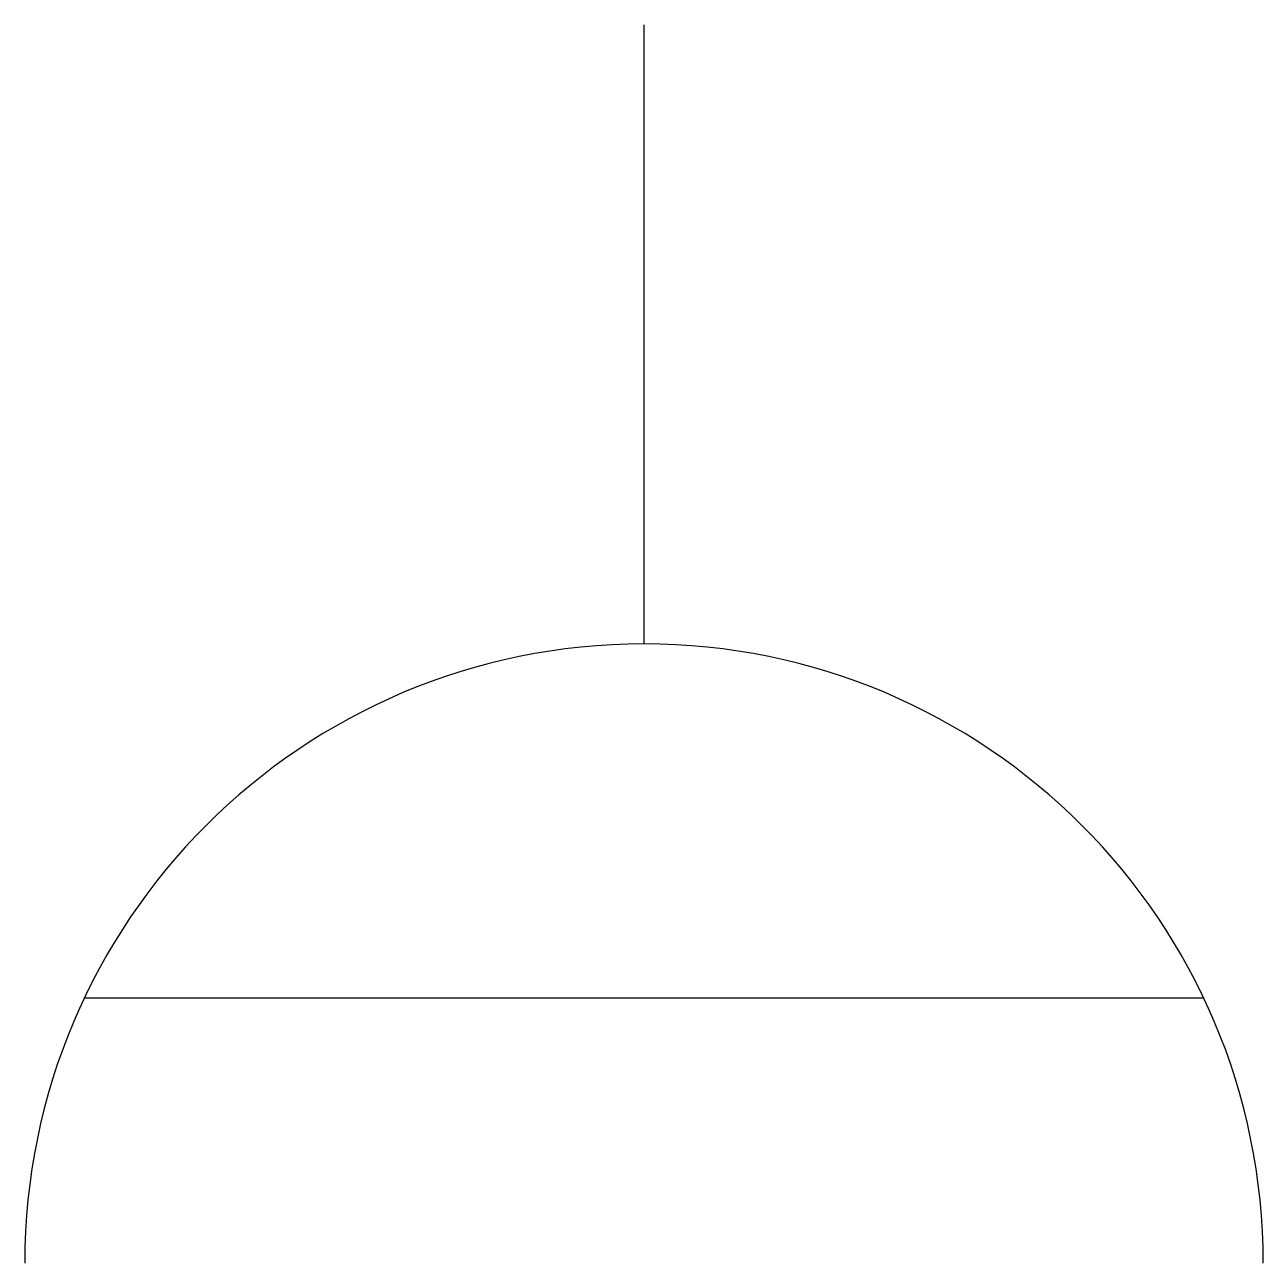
# Model space of a CAD drawing. Extents: x -25892 to -25752, y 6885 to 7025.
import ezdxf

# ---------------------------------------------------------------- set-up
doc = ezdxf.new("R2010")
doc.units = 0
doc.header["$MEASUREMENT"] = 0
doc.layers.get('0').update_dxf_attribs({"linetype": 'CONTINUOUS'})

msp = doc.modelspace()

# ---------------------------------------------------------------- linework, layer by layer
for p, q in [((-25822.18, 6954.52), (-25822.18, 7024.52)), ((-25885.43, 6914.52), (-25758.94, 6914.52))]:
    msp.add_line(p, q)
msp.add_arc((-25822.18, 6884.52), 70, 0, 180)

doc.saveas('drawing.dxf')
